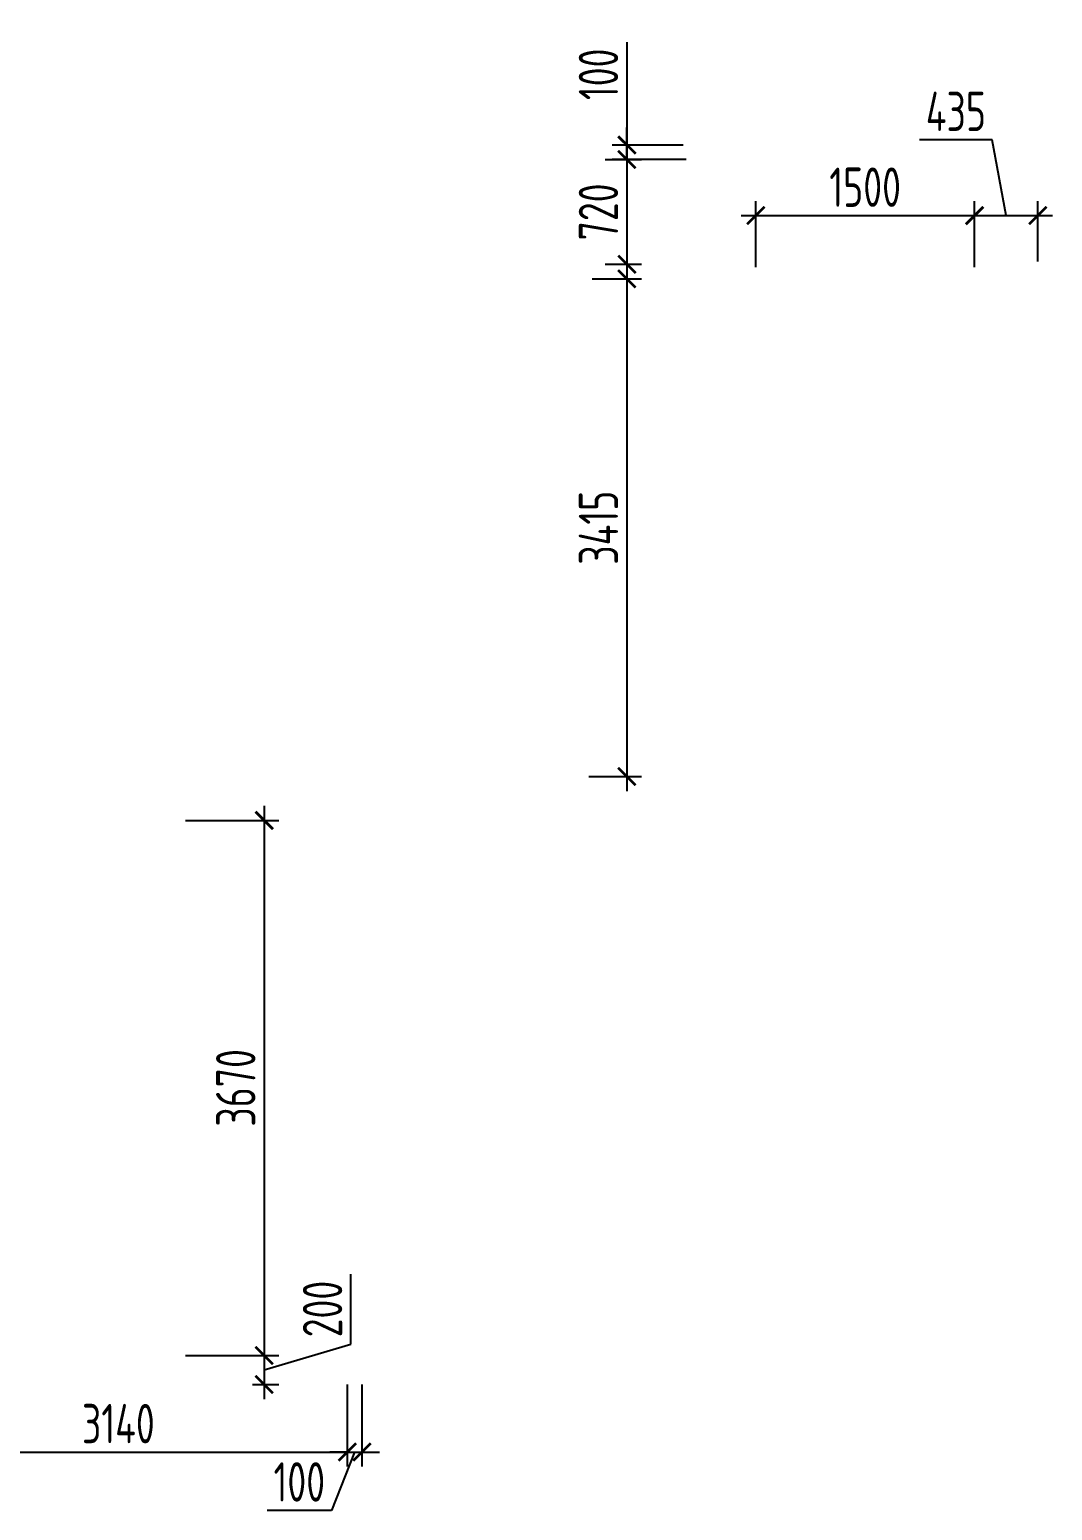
# Model space of a CAD drawing. Header units: millimetres. Extents: x -350007 to 536090, y -888 to 198380.
# Drawn here: x 222093 to 229106, y 70133 to 80290 of the extents above; entities that cross this region are included whole.
import ezdxf

# ---------------------------------------------------------------- set-up
doc = ezdxf.new("R2010")
doc.units = ezdxf.units.MM
doc.layers.add('АР_Размеры нов.', color=15, linetype='Continuous', lineweight=0)
doc.styles.add('ISOCPEUR', font='isocpeur.ttf', dxfattribs={"width": 0.7})
doc.dimstyles.new('R_100', dxfattribs={"dimtxt": 270, "dimasz": 120, "dimexe": 100, "dimexo": 0, "dimgap": 60, "dimtad": 1, "dimdec": 0, "dimrnd": 5, "dimzin": 0, "dimdsep": 46, "dimtxsty": 'ISOCPEUR', "dimblk": 'ARCHTICK', "dimcen": 0, "dimdle": 100, "dimclrd": 256, "dimclre": 256, "dimclrt": 256, "dimadec": 0, "dimazin": 0, "dimtfac": 2, "dimtdec": 0, "dimtofl": 0, "dimtmove": 1, "dimatfit": 3, "dimfxl": 1, "dimtvp": 3, "dimtolj": 1, "dimtzin": 0, "dimarcsym": 0})

# ---------------------------------------------------------------- blocks, each defined once
blk = doc.blocks.new('_ArchTick')
at = {"color": 0, "linetype": 'ByBlock', "const_width": 0.15}
blk.add_lwpolyline([(-0.5, -0.5), (0.5, 0.5)], dxfattribs=at)
blk = doc.blocks.new('*D2618')
at = {"layer": 'Defpoints', "color": 0, "ltscale": 100, "transparency": 16777216}
for p in [(228572, 79014), (227072, 78660), (228572, 78660)]:
    blk.add_point(p, dxfattribs=at)
at = {"layer": 'АР_Размеры нов.', "lineweight": -2, "ltscale": 100, "transparency": 16777216}
for p, q in [((227072, 78660), (227072, 79114)), ((228572, 78660), (228572, 79114)), ((226972, 79014), (228672, 79014))]:
    blk.add_line(p, q, dxfattribs=at)
at = {"layer": 'АР_Размеры нов.', "lineweight": -2, "ltscale": 100, "transparency": 16777216, "xscale": 120, "yscale": 120, "zscale": 120, "rotation": 180}
blk.add_blockref('_ArchTick', (227072, 79014), dxfattribs=at)
at = {"layer": 'АР_Размеры нов.', "lineweight": -2, "ltscale": 100, "transparency": 16777216, "xscale": 120, "yscale": 120, "zscale": 120}
blk.add_blockref('_ArchTick', (228572, 79014), dxfattribs=at)
at = {"layer": 'АР_Размеры нов.', "ltscale": 100, "transparency": 16777216, "insert": (227822, 79209), "char_height": 270, "attachment_point": 5, "style": 'ISOCPEUR'}
blk.add_mtext('\\A1;1500', dxfattribs=at)
blk = doc.blocks.new('*D2662')
at = {"layer": 'Defpoints', "color": 0, "ltscale": 100, "transparency": 16777216}
for p in [(226039, 79398), (226039, 78680), (226188, 78680)]:
    blk.add_point(p, dxfattribs=at)
at = {"layer": 'АР_Размеры нов.', "lineweight": -2, "ltscale": 100, "transparency": 16777216}
for p, q in [((226188, 79498), (226188, 78580)), ((226039, 79398), (226288, 79398)), ((226039, 78680), (226288, 78680))]:
    blk.add_line(p, q, dxfattribs=at)
at = {"layer": 'АР_Размеры нов.', "lineweight": -2, "ltscale": 100, "transparency": 16777216, "xscale": 120, "yscale": 120, "zscale": 120}
for p, rotation in [((226188, 79398), 90), ((226188, 78680), 270)]:
    blk.add_blockref('_ArchTick', p, dxfattribs=dict(at, rotation=rotation))
at = {"layer": 'АР_Размеры нов.', "ltscale": 100, "transparency": 16777216, "insert": (225993, 79039), "char_height": 270, "attachment_point": 5, "rotation": 90, "style": 'ISOCPEUR'}
blk.add_mtext('\\A1;720', dxfattribs=at)
blk = doc.blocks.new('*D2709')
at = {"layer": 'Defpoints', "color": 0, "ltscale": 100, "transparency": 16777216}
for p in [(229006, 79014), (228572, 78700), (229006, 78700)]:
    blk.add_point(p, dxfattribs=at)
at = {"layer": 'АР_Размеры нов.', "lineweight": -2, "ltscale": 100, "transparency": 16777216}
for p, q in [((228693, 79534), (228195, 79534)), ((228789, 79014), (228693, 79534)), ((228572, 78700), (228572, 79114)), ((229006, 78700), (229006, 79114)), ((228472, 79014), (229106, 79014))]:
    blk.add_line(p, q, dxfattribs=at)
at = {"layer": 'АР_Размеры нов.', "lineweight": -2, "ltscale": 100, "transparency": 16777216, "xscale": 120, "yscale": 120, "zscale": 120, "rotation": 180}
blk.add_blockref('_ArchTick', (228572, 79014), dxfattribs=at)
at = {"layer": 'АР_Размеры нов.', "lineweight": -2, "ltscale": 100, "transparency": 16777216, "xscale": 120, "yscale": 120, "zscale": 120}
blk.add_blockref('_ArchTick', (229006, 79014), dxfattribs=at)
at = {"layer": 'АР_Размеры нов.', "ltscale": 100, "transparency": 16777216, "insert": (228444, 79729), "char_height": 270, "attachment_point": 5, "style": 'ISOCPEUR'}
blk.add_mtext('\\A1;435', dxfattribs=at)
blk = doc.blocks.new('*D2485')
at = {"layer": 'Defpoints', "color": 0, "ltscale": 500, "transparency": 16777216}
for p in [(226188, 79498), (226574, 79498), (226594, 79398)]:
    blk.add_point(p, dxfattribs=at)
at = {"layer": 'АР_Размеры нов.', "lineweight": -2, "ltscale": 500, "transparency": 16777216}
for p, q in [((226188, 80204), (226188, 79498)), ((226188, 79498), (226188, 79618)), ((226574, 79498), (226088, 79498)), ((226188, 79398), (226188, 79498)), ((226594, 79398), (226088, 79398)), ((226188, 79398), (226188, 79278))]:
    blk.add_line(p, q, dxfattribs=at)
at = {"layer": 'АР_Размеры нов.', "lineweight": -2, "ltscale": 500, "transparency": 16777216, "xscale": 120, "yscale": 120, "zscale": 120}
for p, rotation in [((226188, 79498), 270), ((226188, 79398), 90)]:
    blk.add_blockref('_ArchTick', p, dxfattribs=dict(at, rotation=rotation))
at = {"layer": 'АР_Размеры нов.', "lineweight": 13, "ltscale": 500, "transparency": 16777216, "insert": (225993, 79983), "char_height": 270, "attachment_point": 5, "rotation": 90, "style": 'ISOCPEUR'}
blk.add_mtext('\\A1;100', dxfattribs=at)
blk = doc.blocks.new('*D2488')
at = {"layer": 'Defpoints', "color": 0, "ltscale": 500, "transparency": 16777216}
for p in [(225949, 78580), (225927, 75166), (226188, 75166)]:
    blk.add_point(p, dxfattribs=at)
at = {"layer": 'АР_Размеры нов.', "lineweight": -2, "ltscale": 500, "transparency": 16777216}
for p, q in [((226188, 78680), (226188, 75066)), ((225949, 78580), (226288, 78580)), ((225927, 75166), (226288, 75166))]:
    blk.add_line(p, q, dxfattribs=at)
at = {"layer": 'АР_Размеры нов.', "lineweight": -2, "ltscale": 500, "transparency": 16777216, "xscale": 120, "yscale": 120, "zscale": 120}
for p, rotation in [((226188, 78580), 90), ((226188, 75166), 270)]:
    blk.add_blockref('_ArchTick', p, dxfattribs=dict(at, rotation=rotation))
at = {"layer": 'АР_Размеры нов.', "lineweight": 13, "ltscale": 500, "transparency": 16777216, "insert": (225993, 76873), "char_height": 270, "attachment_point": 5, "rotation": 90, "style": 'ISOCPEUR'}
blk.add_mtext('\\A1;3415', dxfattribs=at)
blk = doc.blocks.new('*D3499')
at = {"layer": 'Defpoints', "color": 0, "transparency": 16777216}
for p in [(221131, 70996), (224271, 70996), (224271, 70533)]:
    blk.add_point(p, dxfattribs=at)
at = {"layer": 'АР_Размеры нов.', "lineweight": -2, "transparency": 16777216}
for p, q in [((221131, 70996), (221131, 70433)), ((224271, 70996), (224271, 70433)), ((221031, 70533), (224371, 70533))]:
    blk.add_line(p, q, dxfattribs=at)
at = {"layer": 'АР_Размеры нов.', "lineweight": -2, "transparency": 16777216, "xscale": 120, "yscale": 120, "zscale": 120, "rotation": 180}
blk.add_blockref('_ArchTick', (221131, 70533), dxfattribs=at)
at = {"layer": 'АР_Размеры нов.', "lineweight": -2, "transparency": 16777216, "xscale": 120, "yscale": 120, "zscale": 120}
blk.add_blockref('_ArchTick', (224271, 70533), dxfattribs=at)
at = {"layer": 'АР_Размеры нов.', "transparency": 16777216, "insert": (222701, 70728), "char_height": 270, "attachment_point": 5, "style": 'ISOCPEUR'}
blk.add_mtext('\\A1;3140', dxfattribs=at)
blk = doc.blocks.new('*D3500')
at = {"layer": 'Defpoints', "color": 0, "transparency": 16777216}
for p in [(224271, 70996), (224371, 70996), (224371, 70533)]:
    blk.add_point(p, dxfattribs=at)
at = {"layer": 'АР_Размеры нов.', "lineweight": -2, "transparency": 16777216}
for p, q in [((224271, 70996), (224271, 70433)), ((224371, 70996), (224371, 70433)), ((224271, 70533), (224151, 70533)), ((224321, 70533), (224163, 70133)), ((224271, 70533), (224371, 70533)), ((224371, 70533), (224491, 70533)), ((224163, 70133), (223721, 70133))]:
    blk.add_line(p, q, dxfattribs=at)
at = {"layer": 'АР_Размеры нов.', "lineweight": -2, "transparency": 16777216, "xscale": 120, "yscale": 120, "zscale": 120}
blk.add_blockref('_ArchTick', (224271, 70533), dxfattribs=at)
at = {"layer": 'АР_Размеры нов.', "lineweight": -2, "transparency": 16777216, "xscale": 120, "yscale": 120, "zscale": 120, "rotation": 180}
blk.add_blockref('_ArchTick', (224371, 70533), dxfattribs=at)
at = {"layer": 'АР_Размеры нов.', "transparency": 16777216, "insert": (223942, 70328), "char_height": 270, "attachment_point": 5, "style": 'ISOCPEUR'}
blk.add_mtext('\\A1;100', dxfattribs=at)
blk = doc.blocks.new('*D3504')
at = {"layer": 'Defpoints', "color": 0, "transparency": 16777216}
for p in [(223161, 74866), (223161, 71196), (223701, 71196)]:
    blk.add_point(p, dxfattribs=at)
at = {"layer": 'АР_Размеры нов.', "lineweight": -2, "transparency": 16777216}
for p, q in [((223701, 74966), (223701, 71096)), ((223161, 74866), (223801, 74866)), ((223161, 71196), (223801, 71196))]:
    blk.add_line(p, q, dxfattribs=at)
at = {"layer": 'АР_Размеры нов.', "lineweight": -2, "transparency": 16777216, "xscale": 120, "yscale": 120, "zscale": 120}
for p, rotation in [((223701, 74866), 90), ((223701, 71196), 270)]:
    blk.add_blockref('_ArchTick', p, dxfattribs=dict(at, rotation=rotation))
at = {"layer": 'АР_Размеры нов.', "transparency": 16777216, "insert": (223506, 73031), "char_height": 270, "attachment_point": 5, "rotation": 90, "style": 'ISOCPEUR'}
blk.add_mtext('\\A1;3670', dxfattribs=at)
blk = doc.blocks.new('*D3505')
at = {"layer": 'Defpoints', "color": 0, "transparency": 16777216}
for p in [(223161, 71196), (223621, 70996), (223701, 70996)]:
    blk.add_point(p, dxfattribs=at)
at = {"layer": 'АР_Размеры нов.', "lineweight": -2, "transparency": 16777216}
for p, q in [((224296, 71274), (224296, 71753)), ((223701, 71296), (223701, 70896)), ((223701, 71096), (224296, 71274)), ((223161, 71196), (223801, 71196)), ((223621, 70996), (223801, 70996))]:
    blk.add_line(p, q, dxfattribs=at)
at = {"layer": 'АР_Размеры нов.', "lineweight": -2, "transparency": 16777216, "xscale": 120, "yscale": 120, "zscale": 120}
for p, rotation in [((223701, 71196), 90), ((223701, 70996), 270)]:
    blk.add_blockref('_ArchTick', p, dxfattribs=dict(at, rotation=rotation))
at = {"layer": 'АР_Размеры нов.', "transparency": 16777216, "insert": (224101, 71514), "char_height": 270, "attachment_point": 5, "rotation": 90, "style": 'ISOCPEUR'}
blk.add_mtext('\\A1;200', dxfattribs=at)

msp = doc.modelspace()

# ---------------------------------------------------------------- dimensions: what is measured, and where the dimension line sits
at = {"layer": 'АР_Размеры нов.', "lineweight": 13, "ltscale": 500}
dim = msp.add_linear_dim(base=(226188.4, 79498.5), p1=(226594.3, 79398.5), p2=(226574.3, 79498.5), angle=90, dimstyle='R_100', override={"dimpost": '\\X'}, dxfattribs=at)
dim.commit()
dim.dimension.update_dxf_attribs({"geometry": '*D2485', "text_midpoint": (226265.3, 79983), "dimtype": 160})
at = {"layer": 'АР_Размеры нов.', "ltscale": 100}
dim = msp.add_linear_dim(base=(229005.6, 79013.9), p1=(228571.9, 78700.3), p2=(229005.6, 78700.3), dimstyle='R_100', override={"dimpost": '\\X', "dimfxl": 2.5, "dimarcsym": 1}, dxfattribs=at)
dim.commit()
dim.dimension.update_dxf_attribs({"geometry": '*D2709', "text_midpoint": (228633.1, 79533.9), "dimtype": 160})
dim = msp.add_linear_dim(base=(226188.4, 78680.2), p1=(226038.5, 79398.5), p2=(226038.5, 78680.2), angle=90, dimstyle='R_100', override={"dimpost": '\\X', "dimfxl": 2.5, "dimarcsym": 1}, dxfattribs=at)
dim.commit()
dim.dimension.update_dxf_attribs({"geometry": '*D2662', "text_midpoint": (225993.4, 79039.3)})
dim = msp.add_linear_dim(base=(228571.9, 79013.9), p1=(227071.9, 78660.4), p2=(228571.9, 78660.4), dimstyle='R_100', override={"dimpost": '\\X', "dimfxl": 2.5, "dimarcsym": 1}, dxfattribs=at)
dim.commit()
dim.dimension.update_dxf_attribs({"geometry": '*D2618', "text_midpoint": (227821.9, 79208.9)})
at = {"layer": 'АР_Размеры нов.', "lineweight": 13, "ltscale": 500}
dim = msp.add_linear_dim(base=(226188.4, 75165.7), p1=(225948.6, 78580.3), p2=(225927.2, 75165.7), angle=90, dimstyle='R_100', override={"dimpost": '\\X'}, dxfattribs=at)
dim.commit()
dim.dimension.update_dxf_attribs({"geometry": '*D2488', "text_midpoint": (225993.4, 76873)})
at = {"layer": 'АР_Размеры нов.'}
for base, p1, p2, picture, middle in [((223700.9, 71195.7), (223161.3, 74865.7), (223161.3, 71195.7), '*D3504', (223505.9, 73030.7)), ((223700.9, 70995.7), (223161.3, 71195.7), (223620.8, 70995.7), '*D3505', (224100.9, 71334.2))]:
    dim = msp.add_linear_dim(base=base, p1=p1, p2=p2, angle=90, dimstyle='R_100', override={"dimpost": '\\X'}, dxfattribs=at)
    dim.commit()
    dim.dimension.update_dxf_attribs({"geometry": picture, "text_midpoint": middle})
dim = msp.add_linear_dim(base=(224270.6, 70532.9), p1=(221130.6, 70995.7), p2=(224270.6, 70995.7), dimstyle='R_100', override={"dimpost": '\\X', "dimfxl": 2.5, "dimarcsym": 2}, dxfattribs=at)
dim.commit()
dim.dimension.update_dxf_attribs({"geometry": '*D3499', "text_midpoint": (222700.6, 70727.9)})
dim = msp.add_linear_dim(base=(224370.6, 70532.9), p1=(224270.6, 70995.7), p2=(224370.6, 70995.7), dimstyle='R_100', override={"dimpost": '\\X', "dimfxl": 2.5, "dimarcsym": 2}, dxfattribs=at)
dim.commit()
dim.dimension.update_dxf_attribs({"geometry": '*D3500', "text_midpoint": (224102.7, 70132.9), "dimtype": 160})

doc.saveas('drawing.dxf')
